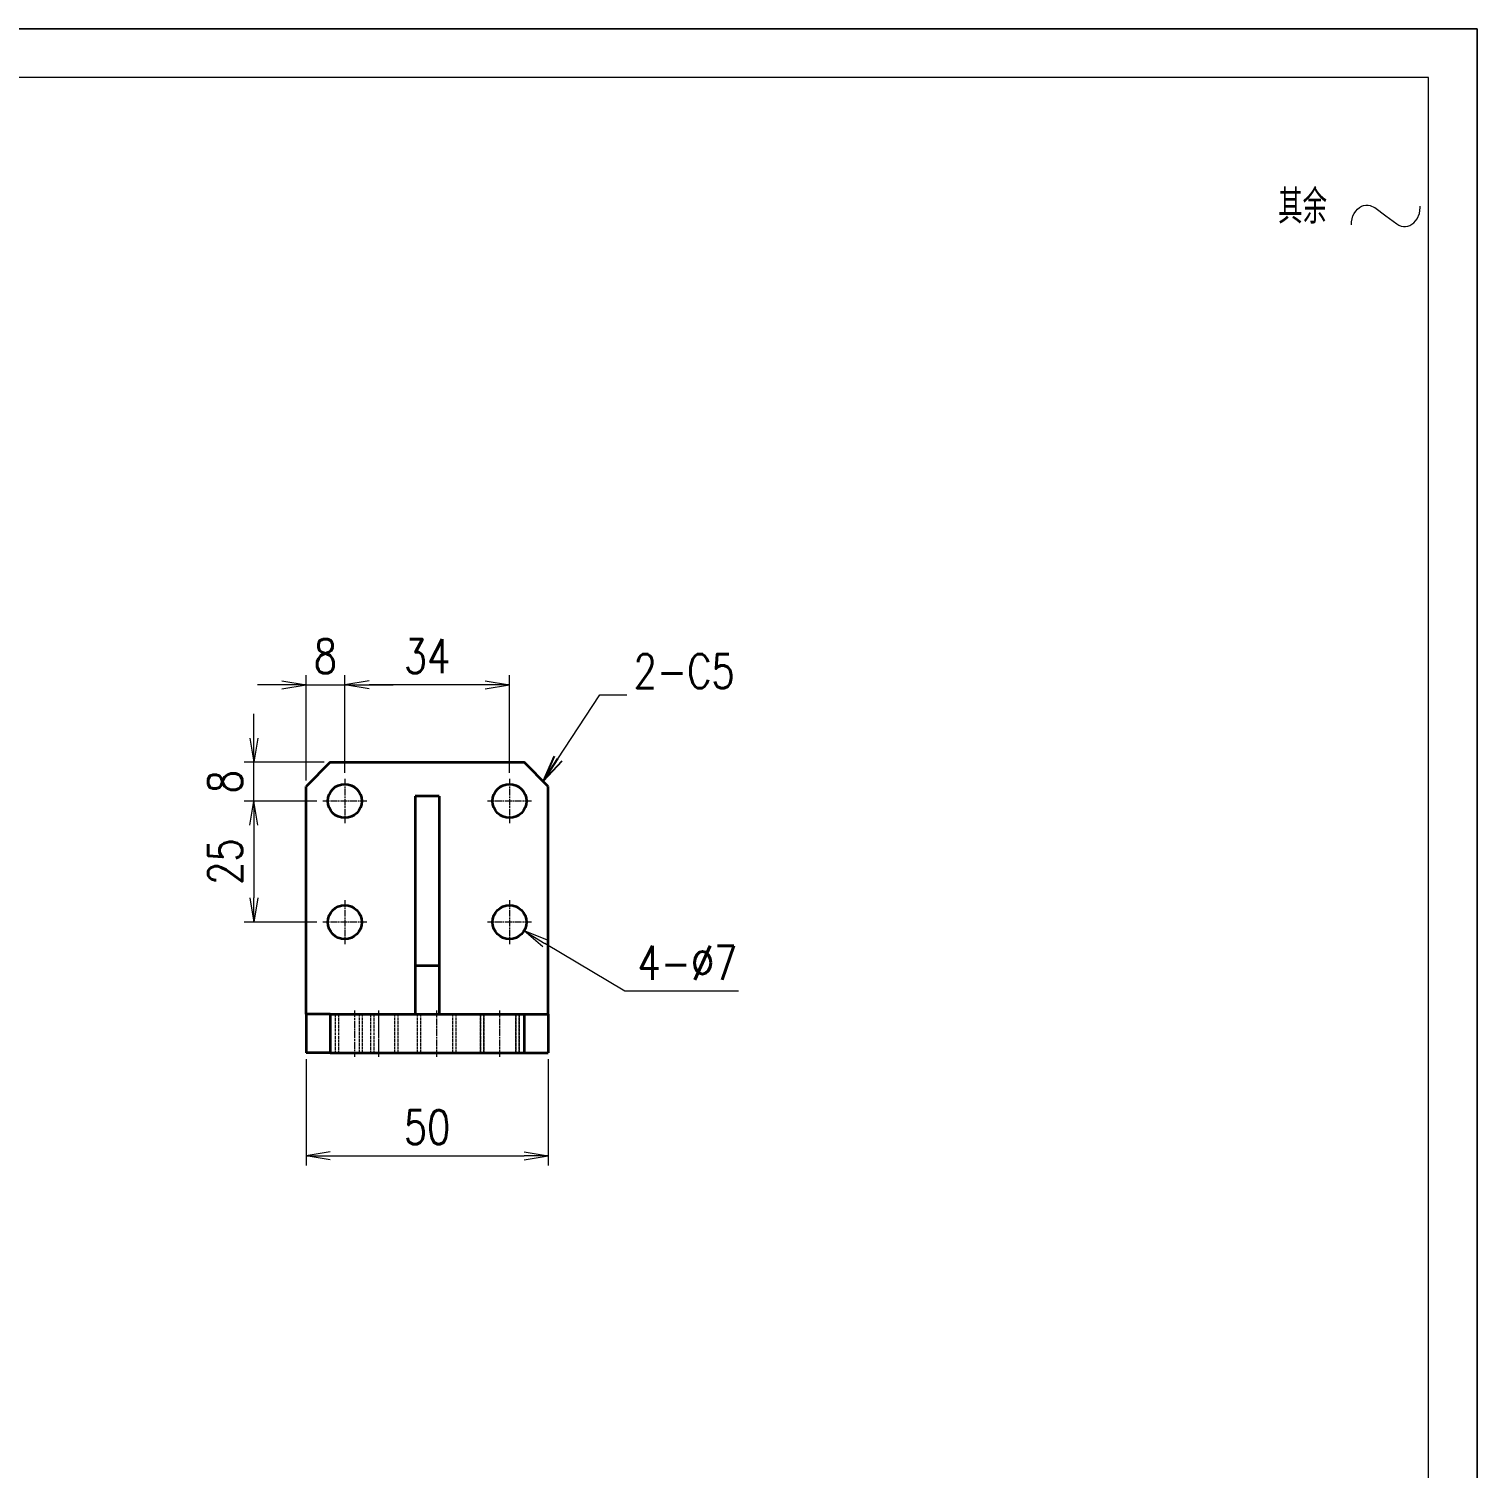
# Model space of a CAD drawing. Header units: inches. Extents: x 269 to 10986, y 1043 to 4337.
# Drawn here: x 3577.4 to 3876.3, y 3794.4 to 4091.4 of the extents above; entities that cross this region are included whole.
import ezdxf

# ---------------------------------------------------------------- set-up
doc = ezdxf.new("R2010")
doc.units = ezdxf.units.IN
doc.header["$MEASUREMENT"] = 0
for name, pattern in [('AM_ISO02W050x2', [3.75, 3, -0.75]), ('AM_ISO08W050x2', [9, 6, -0.75, 1.5, -0.75]), ('DOT2', [0.125, 0, -0.125])]:
    doc.linetypes.add(name, pattern=pattern)
for name, color, linetype, lineweight in [('中心线', 2, 'AM_ISO08W050x2', 18), ('图框', 7, 'Continuous', 18), ('标注线', 3, 'Continuous', 18), ('粗实线', 7, 'Continuous', 35), ('虚线', 1, 'AM_ISO02W050x2', 18)]:
    doc.layers.add(name, color=color, linetype=linetype, lineweight=lineweight)
doc.layers.add('打印', color=7, linetype='Continuous', lineweight=15, plot=False)
doc.layers.add('打印-禁用', color=7, linetype='Continuous', lineweight=15, plot=False)
doc.styles.add('DIM', font='romans.shx', dxfattribs={"width": 0.8, "bigfont": 'bigfont.shx'})
doc.styles.add('机械长仿宋', font='gbenor.shx', dxfattribs={"height": 1, "bigfont": 'gbcbig.shx'})
doc.dimstyles.new('XR 1-2$0', dxfattribs={"dimscale": 2, "dimtxt": 3.5, "dimasz": 2.5, "dimexe": 1, "dimexo": 0.625, "dimgap": 1.2, "dimtad": 1, "dimdsep": 46, "dimtxsty": 'DIM', "dimblk": 'OPEN', "dimcen": 0, "dimclrd": 8, "dimclre": 8, "dimclrt": 2, "dimazin": 2, "dimtfac": 0.5, "dimtmove": 0, "dimatfit": 3, "dimldrblk": 'OPEN', "dimfxl": 0, "dimtolj": 2, "dimlwd": 13, "dimlwe": 13, "dimarcsym": 0})
doc.dimstyles.new('XR 1-2$3', dxfattribs={"dimscale": 2, "dimtxt": 3.5, "dimasz": 2.5, "dimexe": 1, "dimexo": 0.625, "dimgap": 1.2, "dimtad": 1, "dimtoh": 1, "dimdsep": 46, "dimtxsty": 'DIM', "dimblk": 'OPEN', "dimcen": 0, "dimclrd": 8, "dimclre": 8, "dimclrt": 2, "dimazin": 2, "dimtfac": 0.5, "dimtofl": 0, "dimtmove": 0, "dimatfit": 3, "dimldrblk": 'OPEN', "dimfxl": 0, "dimtolj": 2, "dimlwd": 18, "dimlwe": 18, "dimarcsym": 0})
doc.dimstyles.new('XR 1-2$7', dxfattribs={"dimscale": 2, "dimtxt": 3.5, "dimasz": 2.5, "dimexe": 1, "dimexo": 0.625, "dimgap": 1.2, "dimtad": 1, "dimdsep": 46, "dimtxsty": 'DIM', "dimblk": 'OPEN', "dimcen": 0, "dimclrd": 8, "dimclre": 8, "dimclrt": 2, "dimazin": 2, "dimtfac": 0.5, "dimtmove": 0, "dimatfit": 3, "dimldrblk": 'OPEN', "dimfxl": 0, "dimtolj": 2, "dimlwd": 13, "dimlwe": 13, "dimarcsym": 0})

# ---------------------------------------------------------------- blocks, each defined once
blk = doc.blocks.new('GZDEH零件A3图框V01版')
at = {"layer": '图框', "linetype": 'Continuous'}
for p, q in [((3272.49, -1554.46), (2882.49, -1554.46)), ((3272.49, -1832.96), (3272.49, -1554.46))]:
    blk.add_line(p, q, dxfattribs=at)
at = {"layer": '打印-禁用', "linetype": 'Continuous'}
for p, q in [((3277.49, -1549.46), (2857.49, -1549.46)), ((3277.49, -1846.46), (3277.49, -1549.46))]:
    blk.add_line(p, q, dxfattribs=at)
blk = doc.blocks.new('DEH A3')
at = {"layer": '图框'}
blk.add_blockref('GZDEH零件A3图框V01版', (-2857.49, 1846.46), dxfattribs=at)
blk = doc.blocks.new('其余不去材料')
at = {"layer": '标注线', "color": 2, "lineweight": 13}
for points in [[(0, 0.17), (0.01, 0.48), (0.07, 0.79), (0.16, 1.09), (0.28, 1.36), (0.44, 1.6), (0.62, 1.8), (0.82, 1.97), (1.04, 2.09), (1.26, 2.17), (1.49, 2.21), (1.72, 2.21), (1.94, 2.17), (2.37, 1.97), (2.41, 1.95)], [(2.41, 1.95), (3.55, 1.11), (4.7, 0.27)], [(4.7, 0.27), (4.91, 0.14), (5.14, 0.05), (5.37, 0), (5.6, 0), (5.82, 0.04), (6.04, 0.11), (6.45, 0.38), (6.79, 0.8), (7.02, 1.34), (7.11, 1.95), (7.11, 2.09)]]:
    blk.add_lwpolyline(points, dxfattribs=at)
at = {"layer": '标注线', "color": 7, "linetype": 'DOT2', "style": '机械长仿宋'}
blk.add_text('其余', height=3.5, dxfattribs=at).set_placement((-7.56, 0.3))
blk = doc.blocks.new('_Open')
at = {"color": 0, "linetype": 'ByBlock', "lineweight": -2}
for p, q in [((-1, 0.167), (0, 0)), ((-1, -0.167), (0, 0)), ((0, 0), (-1, 0))]:
    blk.add_line(p, q, dxfattribs=at)
blk = doc.blocks.new('*D1153')
at = {"layer": 'Defpoints', "color": 0, "transparency": 16777216}
for p in [(3634.57, 3880.01), (3684.57, 3880.01), (3684.57, 3858.78)]:
    blk.add_point(p, dxfattribs=at)
at = {"layer": '标注线', "color": 8, "lineweight": 13, "transparency": 16777216}
for p, q in [((3634.57, 3878.76), (3634.57, 3856.78)), ((3684.57, 3878.76), (3684.57, 3856.78)), ((3639.57, 3858.78), (3679.57, 3858.78))]:
    blk.add_line(p, q, dxfattribs=at)
at = {"layer": '标注线', "color": 8, "lineweight": 13, "transparency": 16777216, "xscale": 5, "yscale": 5, "zscale": 5, "rotation": 180}
blk.add_blockref('_Open', (3634.57, 3858.78), dxfattribs=at)
at = {"layer": '标注线', "color": 8, "lineweight": 13, "transparency": 16777216, "xscale": 5, "yscale": 5, "zscale": 5}
blk.add_blockref('_Open', (3684.57, 3858.78), dxfattribs=at)
at = {"layer": '标注线', "color": 2, "transparency": 16777216, "insert": (3659.57, 3864.68), "char_height": 7, "attachment_point": 5, "style": 'DIM'}
blk.add_mtext('\\A2;50', dxfattribs=at)
blk = doc.blocks.new('*D1169')
at = {"layer": 'Defpoints', "color": 0, "transparency": 16777216}
for p in [(3673.57, 3908.81), (3679.58, 3905.21)]:
    blk.add_point(p, dxfattribs=at)
at = {"layer": '标注线', "color": 8, "lineweight": 18, "transparency": 16777216}
for p, q in [((3700.38, 3892.74), (3683.86, 3902.64)), ((3723.85, 3892.74), (3700.38, 3892.74))]:
    blk.add_line(p, q, dxfattribs=at)
at = {"layer": '标注线', "color": 8, "lineweight": 18, "transparency": 16777216, "xscale": 5, "yscale": 5, "zscale": 5, "rotation": 149.046687222851}
blk.add_blockref('_Open', (3679.58, 3905.21), dxfattribs=at)
at = {"layer": '标注线', "color": 2, "transparency": 16777216, "insert": (3713.31, 3898.64), "char_height": 7, "attachment_point": 5, "style": 'DIM'}
blk.add_mtext('\\A2;4-%%c7', dxfattribs=at)
blk = doc.blocks.new('*D1170')
at = {"layer": 'Defpoints', "color": 0, "transparency": 16777216}
for p in [(3642.57, 3955.99), (3634.57, 3935.01), (3642.57, 3936.56)]:
    blk.add_point(p, dxfattribs=at)
at = {"layer": '标注线', "color": 8, "lineweight": 13, "transparency": 16777216}
for p, q in [((3629.57, 3955.99), (3624.57, 3955.99)), ((3634.57, 3936.26), (3634.57, 3957.99)), ((3634.57, 3955.99), (3642.57, 3955.99)), ((3642.57, 3937.81), (3642.57, 3957.99)), ((3647.57, 3955.99), (3652.57, 3955.99))]:
    blk.add_line(p, q, dxfattribs=at)
at = {"layer": '标注线', "color": 8, "lineweight": 13, "transparency": 16777216, "xscale": 5, "yscale": 5, "zscale": 5}
blk.add_blockref('_Open', (3634.57, 3955.99), dxfattribs=at)
at = {"layer": '标注线', "color": 8, "lineweight": 13, "transparency": 16777216, "xscale": 5, "yscale": 5, "zscale": 5, "rotation": 180}
blk.add_blockref('_Open', (3642.57, 3955.99), dxfattribs=at)
at = {"layer": '标注线', "color": 2, "transparency": 16777216, "insert": (3638.57, 3961.89), "char_height": 7, "attachment_point": 5, "style": 'DIM'}
blk.add_mtext('\\A2;8', dxfattribs=at)
blk = doc.blocks.new('*D1171')
at = {"layer": 'Defpoints', "color": 0, "transparency": 16777216}
for p in [(3623.78, 3940.01), (3639.57, 3940.01), (3638.02, 3932.01)]:
    blk.add_point(p, dxfattribs=at)
at = {"layer": '标注线', "color": 8, "lineweight": 13, "transparency": 16777216}
for p, q in [((3623.78, 3945.01), (3623.78, 3950.01)), ((3638.32, 3940.01), (3621.78, 3940.01)), ((3623.78, 3932.01), (3623.78, 3940.01)), ((3636.77, 3932.01), (3621.78, 3932.01)), ((3623.78, 3927.01), (3623.78, 3922.01))]:
    blk.add_line(p, q, dxfattribs=at)
at = {"layer": '标注线', "color": 8, "lineweight": 13, "transparency": 16777216, "xscale": 5, "yscale": 5, "zscale": 5}
for p, rotation in [((3623.78, 3940.01), 270), ((3623.78, 3932.01), 90)]:
    blk.add_blockref('_Open', p, dxfattribs=dict(at, rotation=rotation))
at = {"layer": '标注线', "color": 2, "transparency": 16777216, "insert": (3617.88, 3936.01), "char_height": 7, "attachment_point": 5, "rotation": 90, "style": 'DIM'}
blk.add_mtext('\\A2;8', dxfattribs=at)
blk = doc.blocks.new('*D1172')
at = {"layer": 'Defpoints', "color": 0, "transparency": 16777216}
for p in [(3636.77, 3932.01), (3623.78, 3907.01), (3638.02, 3907.01)]:
    blk.add_point(p, dxfattribs=at)
at = {"layer": '标注线', "color": 8, "lineweight": 13, "transparency": 16777216}
for p, q in [((3635.52, 3932.01), (3621.78, 3932.01)), ((3623.78, 3927.01), (3623.78, 3912.01)), ((3636.77, 3907.01), (3621.78, 3907.01))]:
    blk.add_line(p, q, dxfattribs=at)
at = {"layer": '标注线', "color": 8, "lineweight": 13, "transparency": 16777216, "xscale": 5, "yscale": 5, "zscale": 5}
for p, rotation in [((3623.78, 3932.01), 90), ((3623.78, 3907.01), 270)]:
    blk.add_blockref('_Open', p, dxfattribs=dict(at, rotation=rotation))
at = {"layer": '标注线', "color": 2, "transparency": 16777216, "insert": (3617.88, 3919.51), "char_height": 7, "attachment_point": 5, "rotation": 90, "style": 'DIM'}
blk.add_mtext('\\A2;25', dxfattribs=at)
blk = doc.blocks.new('*D1173')
at = {"layer": 'Defpoints', "color": 0, "transparency": 16777216}
for p in [(3642.57, 3955.99), (3642.57, 3951.42), (3676.57, 3936.56)]:
    blk.add_point(p, dxfattribs=at)
at = {"layer": '标注线', "color": 8, "lineweight": 13, "transparency": 16777216}
for p, q in [((3642.57, 3952.67), (3642.57, 3957.99)), ((3671.57, 3955.99), (3647.57, 3955.99)), ((3676.57, 3937.81), (3676.57, 3957.99))]:
    blk.add_line(p, q, dxfattribs=at)
at = {"layer": '标注线', "color": 8, "lineweight": 13, "transparency": 16777216, "xscale": 5, "yscale": 5, "zscale": 5, "rotation": 180}
blk.add_blockref('_Open', (3642.57, 3955.99), dxfattribs=at)
at = {"layer": '标注线', "color": 8, "lineweight": 13, "transparency": 16777216, "xscale": 5, "yscale": 5, "zscale": 5}
blk.add_blockref('_Open', (3676.57, 3955.99), dxfattribs=at)
at = {"layer": '标注线', "color": 2, "transparency": 16777216, "insert": (3659.57, 3961.89), "char_height": 7, "attachment_point": 5, "style": 'DIM'}
blk.add_mtext('\\A2;34', dxfattribs=at)

msp = doc.modelspace()

# ---------------------------------------------------------------- linework, layer by layer
at = {"layer": '中心线', "lineweight": 13, "ltscale": 0.227501}
for p, q in [((3642.574, 3936.564), (3642.574, 3927.464)), ((3676.574, 3936.564), (3676.574, 3927.464)), ((3642.574, 3911.564), (3642.574, 3902.464)), ((3676.574, 3911.564), (3676.574, 3902.464))]:
    msp.add_line(p, q, dxfattribs=at)
at = {"layer": '中心线', "lineweight": 13, "ltscale": 0.227499}
for p, q in [((3647.124, 3932.014), (3638.024, 3932.014)), ((3681.124, 3932.014), (3672.024, 3932.014)), ((3647.124, 3907.014), (3638.024, 3907.014)), ((3681.124, 3907.014), (3672.024, 3907.014))]:
    msp.add_line(p, q, dxfattribs=at)
at = {"layer": '中心线', "lineweight": 13, "ltscale": 0.240015}
for p, q in [((3644.574, 3888.814), (3644.574, 3879.214)), ((3674.574, 3879.214), (3674.574, 3888.814))]:
    msp.add_line(p, q, dxfattribs=at)
at = {"layer": '中心线', "lineweight": 13, "ltscale": 0.240001}
for p, q in [((3649.574, 3879.214), (3649.574, 3888.814)), ((3661.574, 3879.214), (3661.574, 3888.814))]:
    msp.add_line(p, q, dxfattribs=at)
at = {"layer": '打印'}
msp.add_lwpolyline([(3036.337, 4091.354), (3876.337, 4091.354), (3876.337, 3497.354), (3036.337, 3497.354)], close=True, dxfattribs=at)
at = {"layer": '粗实线', "ltscale": 0.176777}
for p, q in [((3639.574, 3940.014), (3634.574, 3935.014)), ((3684.574, 3935.014), (3679.574, 3940.014))]:
    msp.add_line(p, q, dxfattribs=at)
at = {"layer": '粗实线'}
for p, q in [((3639.574, 3940.014), (3679.574, 3940.014)), ((3634.574, 3892.014), (3634.574, 3935.014)), ((3684.574, 3892.014), (3684.574, 3935.014)), ((3657.074, 3933.014), (3657.074, 3898.014)), ((3662.074, 3933.014), (3662.074, 3898.014)), ((3639.574, 3888.014), (3679.574, 3888.014)), ((3639.574, 3880.014), (3679.574, 3880.014))]:
    msp.add_line(p, q, dxfattribs=at)
at = {"layer": '粗实线', "ltscale": 0.125}
for p, q in [((3662.074, 3933.014), (3657.074, 3933.014)), ((3662.074, 3898.014), (3657.074, 3898.014)), ((3639.574, 3888.014), (3634.574, 3888.014)), ((3679.574, 3888.014), (3684.574, 3888.014)), ((3639.574, 3880.014), (3634.574, 3880.014)), ((3679.574, 3880.014), (3684.574, 3880.014))]:
    msp.add_line(p, q, dxfattribs=at)
at = {"layer": '粗实线', "ltscale": 0.25}
for p, q in [((3657.074, 3898.014), (3657.074, 3888.014)), ((3662.074, 3898.014), (3662.074, 3888.014))]:
    msp.add_line(p, q, dxfattribs=at)
at = {"layer": '粗实线', "ltscale": 0.1}
for p, q in [((3634.574, 3888.014), (3634.574, 3892.014)), ((3684.574, 3888.014), (3684.574, 3892.014))]:
    msp.add_line(p, q, dxfattribs=at)
at = {"layer": '粗实线', "ltscale": 0.2}
for p, q in [((3634.574, 3888.014), (3634.574, 3880.014)), ((3639.574, 3888.014), (3639.574, 3880.014)), ((3679.574, 3888.014), (3679.574, 3880.014)), ((3684.574, 3888.014), (3684.574, 3880.014))]:
    msp.add_line(p, q, dxfattribs=at)
at = {"layer": '粗实线'}
for centre in [(3642.574, 3932.014), (3676.574, 3932.014), (3642.574, 3907.014), (3676.574, 3907.014)]:
    msp.add_circle(centre, 3.5, dxfattribs=at)
at = {"layer": '虚线', "ltscale": 0.125}
for p, q in [((3662.074, 3898.014), (3657.074, 3898.014)), ((3662.074, 3888.014), (3657.074, 3888.014))]:
    msp.add_line(p, q, dxfattribs=at)
at = {"layer": '虚线', "ltscale": 0.2}
for p, q in [((3640.574, 3888.014), (3640.574, 3880.014)), ((3641.25, 3888.014), (3641.25, 3880.014)), ((3645.574, 3880.014), (3645.574, 3888.014)), ((3645.574, 3880.014), (3645.574, 3888.014)), ((3646.25, 3880.014), (3646.25, 3888.014)), ((3646.25, 3880.014), (3646.25, 3888.014)), ((3647.897, 3888.014), (3647.897, 3880.014)), ((3648.574, 3888.014), (3648.574, 3880.014)), ((3649.574, 3880.014), (3649.574, 3888.014)), ((3652.897, 3880.014), (3652.897, 3888.014)), ((3652.897, 3880.014), (3652.897, 3888.014)), ((3653.574, 3880.014), (3653.574, 3888.014)), ((3653.574, 3880.014), (3653.574, 3888.014)), ((3657.574, 3880.014), (3657.574, 3888.014)), ((3657.574, 3880.014), (3657.574, 3888.014)), ((3658.25, 3880.014), (3658.25, 3888.014)), ((3658.25, 3880.014), (3658.25, 3888.014)), ((3664.897, 3880.014), (3664.897, 3888.014)), ((3664.897, 3880.014), (3664.897, 3888.014)), ((3665.574, 3880.014), (3665.574, 3888.014)), ((3665.574, 3880.014), (3665.574, 3888.014)), ((3670.574, 3880.014), (3670.574, 3888.014)), ((3670.574, 3880.014), (3670.574, 3888.014)), ((3670.574, 3888.014), (3670.574, 3880.014)), ((3671.25, 3880.014), (3671.25, 3888.014)), ((3671.25, 3880.014), (3671.25, 3888.014)), ((3671.25, 3888.014), (3671.25, 3880.014)), ((3677.897, 3880.014), (3677.897, 3888.014)), ((3677.897, 3880.014), (3677.897, 3888.014)), ((3677.897, 3888.014), (3677.897, 3880.014)), ((3678.574, 3880.014), (3678.574, 3888.014)), ((3678.574, 3880.014), (3678.574, 3888.014)), ((3678.574, 3888.014), (3678.574, 3880.014))]:
    msp.add_line(p, q, dxfattribs=at)

# ---------------------------------------------------------------- block references
at = {"layer": '图框', "xscale": 2, "yscale": 2, "zscale": 2}
msp.add_blockref('DEH A3', (3036.337, 3497.354), dxfattribs=at)
at = {"layer": '标注线', "xscale": 2, "yscale": 2, "zscale": 2}
msp.add_blockref('其余不去材料', (3850.4, 4050.577), dxfattribs=at)

# ---------------------------------------------------------------- texts
at = {"layer": '标注线', "color": 2, "insert": (3702.202, 3955.337), "char_height": 7, "attachment_point": 7, "style": 'DIM'}
msp.add_mtext('\\A2;{\\Fromans,bigfont|c134;2-}C5', dxfattribs=at)

# ---------------------------------------------------------------- dimensions: what is measured, and where the dimension line sits
at = {"layer": '标注线'}
dim = msp.add_linear_dim(base=(3642.574, 3955.989), p1=(3634.574, 3935.014), p2=(3642.574, 3936.564), dimstyle='XR 1-2$0', dxfattribs=at)
dim.commit()
dim.dimension.update_dxf_attribs({"geometry": '*D1170', "text_midpoint": (3638.574, 3955.989), "dimtype": 160})
for base, p1, p2, picture, middle in [((3642.574, 3955.989), (3676.574, 3936.564), (3642.574, 3951.416), '*D1173', (3659.574, 3961.889)), ((3684.574, 3858.782), (3634.574, 3880.014), (3684.574, 3880.014), '*D1153', (3659.574, 3864.682))]:
    dim = msp.add_linear_dim(base=base, p1=p1, p2=p2, dimstyle='XR 1-2$0', dxfattribs=at)
    dim.commit()
    dim.dimension.update_dxf_attribs({"geometry": picture, "text_midpoint": middle})
dim = msp.add_linear_dim(base=(3623.779, 3940.014), p1=(3638.024, 3932.014), p2=(3639.574, 3940.014), angle=90, dimstyle='XR 1-2$0', dxfattribs=at)
dim.commit()
dim.dimension.update_dxf_attribs({"geometry": '*D1171', "text_midpoint": (3623.779, 3936.014), "dimtype": 160})
dim = msp.add_linear_dim(base=(3623.779, 3907.014), p1=(3636.774, 3932.014), p2=(3638.024, 3907.014), angle=90, dimstyle='XR 1-2$0', dxfattribs=at)
dim.commit()
dim.dimension.update_dxf_attribs({"geometry": '*D1172', "text_midpoint": (3617.879, 3919.514)})
dim = msp.add_diameter_dim_2p(p1=(3673.572, 3908.814), p2=(3679.575, 3905.214), dimstyle='XR 1-2$3', override={"dimpost": '4-%%c<>'}, dxfattribs=at)
dim.commit()
dim.dimension.update_dxf_attribs({"geometry": '*D1169', "text_midpoint": (3713.314, 3892.736), "dimtype": 163})

# ---------------------------------------------------------------- leaders
msp.add_leader([(3683.507, 3936.081), (3695.203, 3953.937), (3700.803, 3953.937)], dimstyle='XR 1-2$7', override={"dimasz": 2.8, "dimexe": 0.69965, "dimexo": 0.69965, "dimgap": 0.69965}, dxfattribs=at)

doc.saveas('drawing.dxf')
